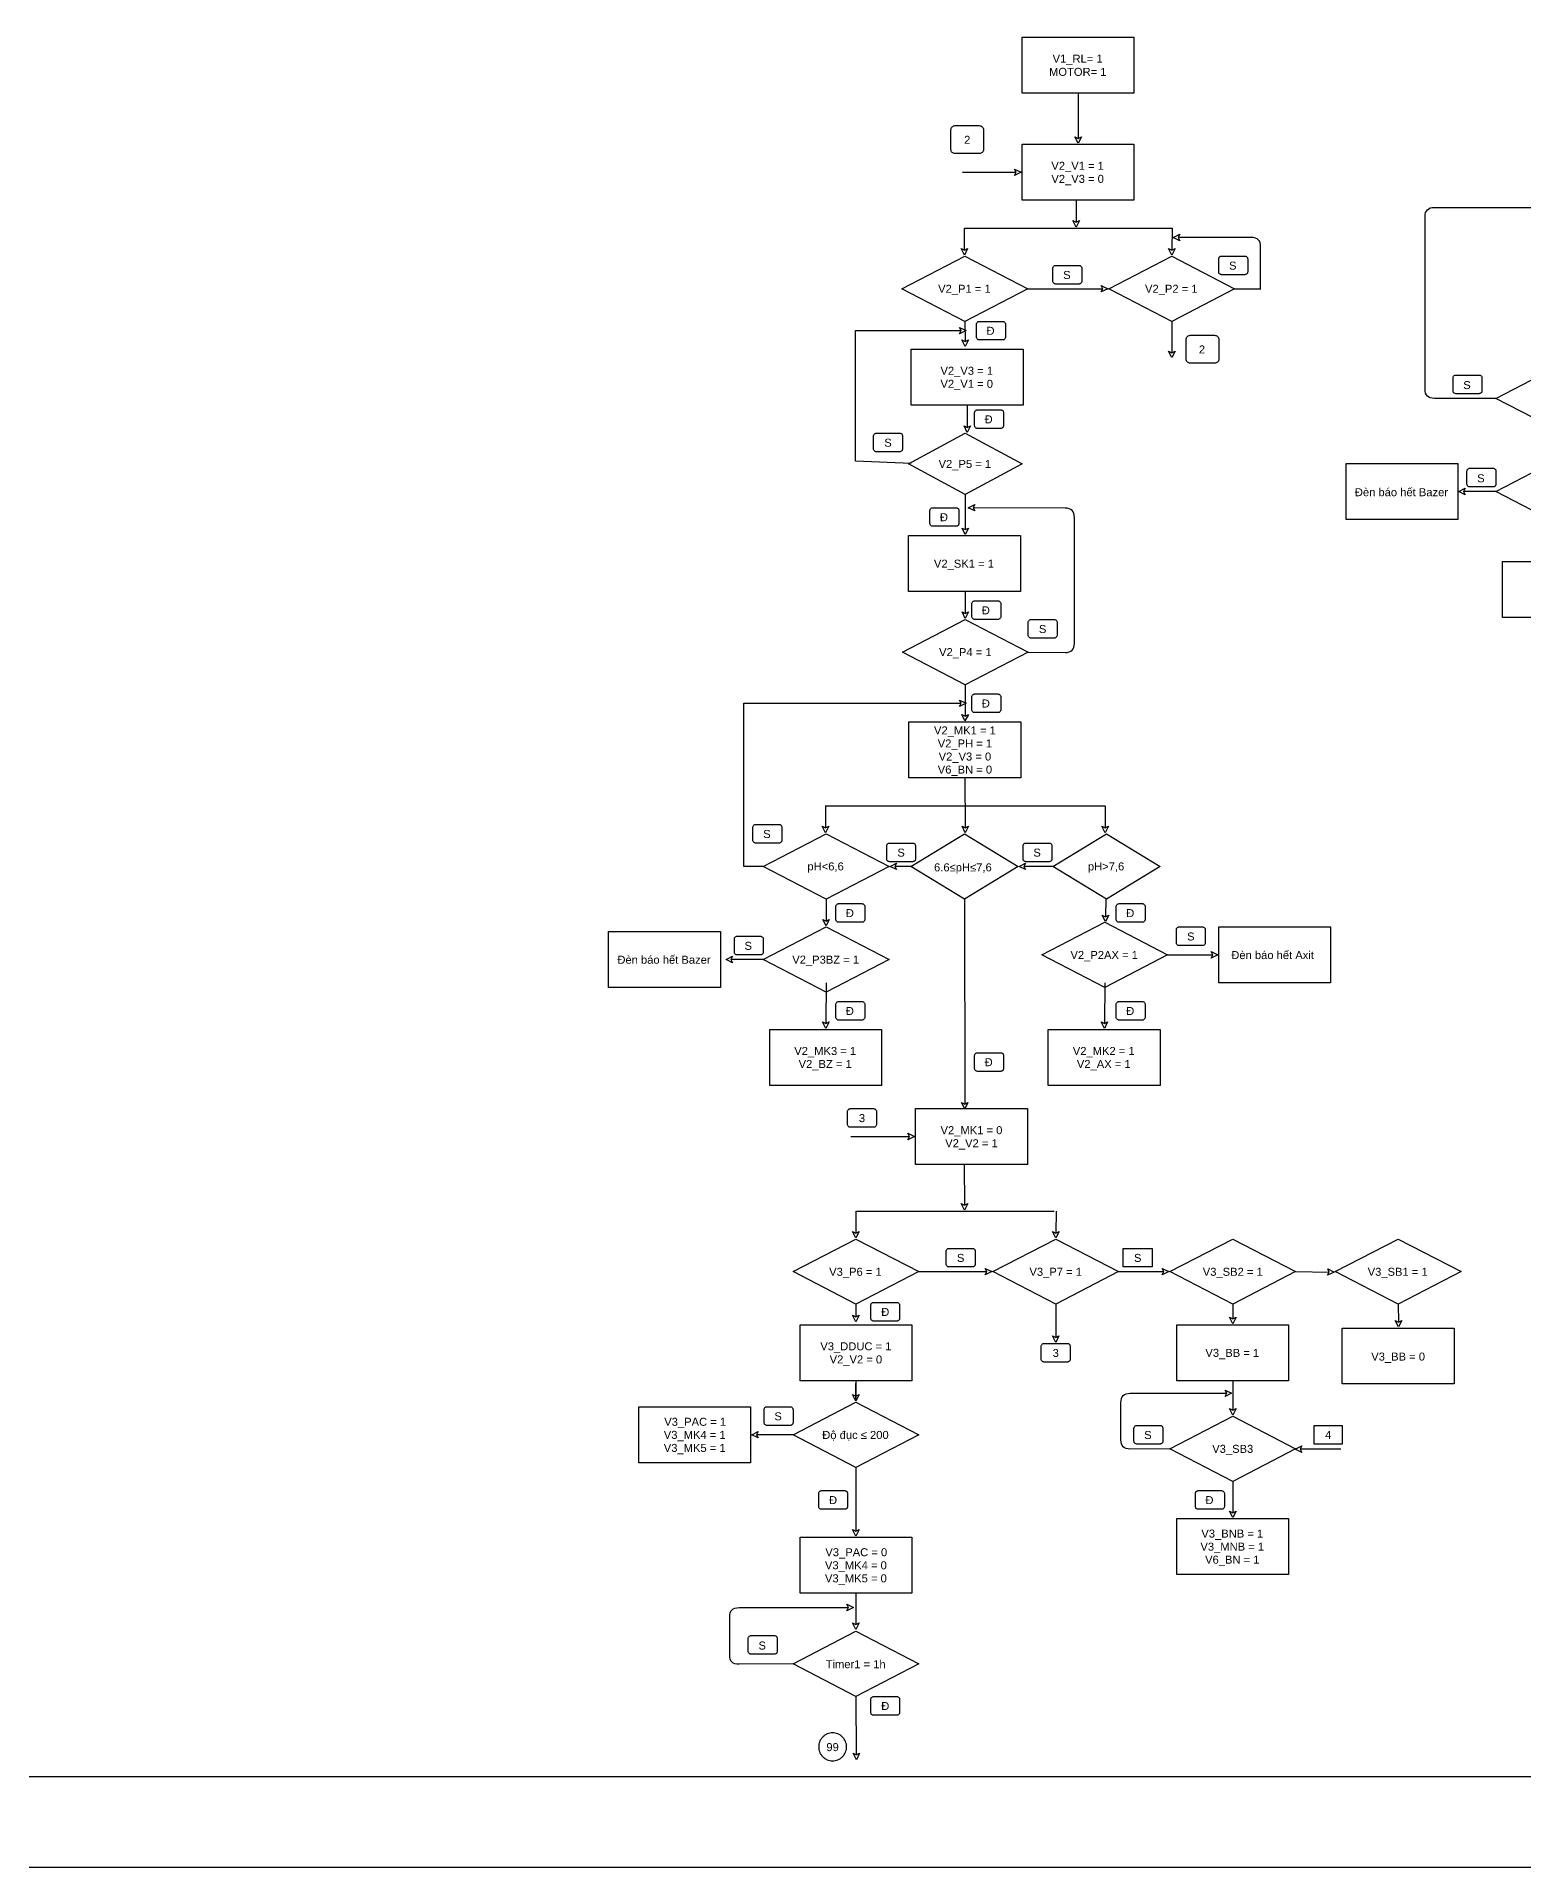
# Model space of a CAD drawing. Header units: millimetres. Extents: x 7014966 to 7187914, y 108642 to 109358.
# Drawn here: x 7015434.8 to 7015626.1, y 108641.8 to 108877.4 of the extents above; entities that cross this region are included whole.
import ezdxf

# ---------------------------------------------------------------- set-up
doc = ezdxf.new("R2010")
doc.units = ezdxf.units.MM
doc.layers.add('PDF_Geometry', color=7, linetype='Continuous')
doc.layers.add('PDF_Text', color=7, linetype='Continuous')
doc.styles.add('PDF Arial', font='arial.ttf')

msp = doc.modelspace()

# ---------------------------------------------------------------- linework, layer by layer
for points in [[(7014965.6, 109358.22), (7016035.89, 109358.22), (7016035.89, 108641.85), (7014965.6, 108641.85)], [(7014978.39, 109345.02), (7016022.96, 109345.02), (7016022.96, 108653.49), (7014978.39, 108653.49)]]:
    msp.add_lwpolyline(points, close=True)
at = {"layer": 'PDF_Geometry', "lineweight": 25}
for points in [[(7015561.63, 108877.32), (7015576.01, 108877.32), (7015576.01, 108870.12), (7015561.63, 108870.12)], [(7015561.63, 108863.53), (7015576.01, 108863.53), (7015576.01, 108856.34), (7015561.63, 108856.34)], [(7015568.82, 108863.66), (7015568.4, 108864.5), (7015568.82, 108864.29), (7015569.24, 108864.5)], [(7015561.49, 108859.93), (7015560.65, 108859.51), (7015560.86, 108859.93), (7015560.65, 108860.35)], [(7015568.58, 108852.88), (7015568.16, 108853.72), (7015568.58, 108853.51), (7015569, 108853.72)], [(7015581.06, 108851.54), (7015581.9, 108851.96), (7015581.69, 108851.54), (7015581.9, 108851.12)], [(7015554.25, 108849.15), (7015562.35, 108844.95), (7015554.25, 108840.75), (7015546.16, 108844.95)], [(7015554.19, 108849.28), (7015553.78, 108850.12), (7015554.19, 108849.91), (7015554.61, 108850.12)], [(7015580.87, 108849.15), (7015588.96, 108844.95), (7015580.87, 108840.75), (7015572.78, 108844.95)], [(7015580.87, 108849.28), (7015580.46, 108850.13), (7015580.88, 108849.91), (7015581.3, 108850.11)], [(7015572.64, 108844.95), (7015571.8, 108844.53), (7015572.01, 108844.95), (7015571.8, 108845.37)], [(7015554.42, 108839.56), (7015553.58, 108839.14), (7015553.79, 108839.56), (7015553.58, 108839.98)], [(7015547.36, 108837.16), (7015561.75, 108837.16), (7015561.75, 108829.97), (7015547.36, 108829.97)], [(7015554.31, 108837.53), (7015553.88, 108838.36), (7015554.3, 108838.16), (7015554.72, 108838.38)], [(7015580.87, 108836.09), (7015580.45, 108836.93), (7015580.87, 108836.72), (7015581.29, 108836.93)], [(7015630.67, 108835.04), (7015638.76, 108830.84), (7015630.67, 108826.65), (7015622.57, 108830.84)], [(7015554.31, 108826.37), (7015561.63, 108822.41), (7015554.31, 108818.46), (7015547, 108822.41)], [(7015554.56, 108826.46), (7015554.14, 108827.3), (7015554.56, 108827.09), (7015554.98, 108827.3)], [(7015630.67, 108823.05), (7015638.76, 108818.85), (7015630.67, 108814.66), (7015622.57, 108818.85)], [(7015603.3, 108822.45), (7015617.68, 108822.45), (7015617.68, 108815.26), (7015603.3, 108815.26)], [(7015617.79, 108818.85), (7015618.63, 108819.27), (7015618.42, 108818.85), (7015618.63, 108818.43)], [(7015554.69, 108816.78), (7015555.53, 108817.2), (7015555.32, 108816.78), (7015555.53, 108816.36)], [(7015554.31, 108813.32), (7015553.9, 108814.16), (7015554.31, 108813.95), (7015554.73, 108814.16)], [(7015547, 108813.18), (7015561.39, 108813.18), (7015561.39, 108805.99), (7015547, 108805.99)], [(7015623.41, 108809.86), (7015637.8, 108809.86), (7015637.8, 108802.67), (7015623.41, 108802.67)], [(7015554.31, 108802.4), (7015562.41, 108798.2), (7015554.31, 108794), (7015546.22, 108798.2)], [(7015554.31, 108802.53), (7015553.9, 108803.37), (7015554.31, 108803.16), (7015554.73, 108803.37)], [(7015554.42, 108791.61), (7015553.58, 108791.19), (7015553.79, 108791.61), (7015553.58, 108792.03)], [(7015554.26, 108789.34), (7015553.86, 108790.19), (7015554.27, 108789.97), (7015554.7, 108790.17)], [(7015547.06, 108789.21), (7015561.45, 108789.21), (7015561.45, 108782.02), (7015547.06, 108782.02)], [(7015554.31, 108774.96), (7015553.89, 108775.8), (7015554.31, 108775.59), (7015554.73, 108775.8)], [(7015536.39, 108774.83), (7015544.49, 108770.63), (7015536.39, 108766.43), (7015528.3, 108770.63)], [(7015536.33, 108774.96), (7015535.91, 108775.8), (7015536.33, 108775.59), (7015536.75, 108775.8)], [(7015554.19, 108774.83), (7015561.09, 108770.63), (7015554.19, 108766.43), (7015547.3, 108770.63)], [(7015572.48, 108774.83), (7015579.37, 108770.63), (7015572.48, 108766.43), (7015565.58, 108770.63)], [(7015572.3, 108774.96), (7015571.88, 108775.8), (7015572.3, 108775.59), (7015572.72, 108775.8)], [(7015544.62, 108770.63), (7015545.46, 108771.05), (7015545.25, 108770.63), (7015545.46, 108770.21)], [(7015561.22, 108770.63), (7015562.06, 108771.05), (7015561.85, 108770.63), (7015562.06, 108770.21)], [(7015572.33, 108763.53), (7015571.92, 108764.37), (7015572.34, 108764.16), (7015572.76, 108764.36)], [(7015508.4, 108762.24), (7015522.79, 108762.24), (7015522.79, 108755.05), (7015508.4, 108755.05)], [(7015536.39, 108762.84), (7015544.49, 108758.64), (7015536.39, 108754.45), (7015528.3, 108758.64)], [(7015536.39, 108762.97), (7015535.97, 108763.81), (7015536.39, 108763.6), (7015536.81, 108763.81)], [(7015572.24, 108763.44), (7015580.33, 108759.24), (7015572.24, 108755.05), (7015564.14, 108759.24)], [(7015586.92, 108762.84), (7015601.3, 108762.84), (7015601.3, 108755.65), (7015586.92, 108755.65)], [(7015586.79, 108759.24), (7015585.95, 108758.82), (7015586.16, 108759.24), (7015585.95, 108759.66)], [(7015523.52, 108758.64), (7015524.36, 108759.06), (7015524.15, 108758.64), (7015524.36, 108758.22)], [(7015536.36, 108749.79), (7015535.94, 108750.63), (7015536.36, 108750.42), (7015536.78, 108750.62)], [(7015572.2, 108749.79), (7015571.78, 108750.63), (7015572.2, 108750.42), (7015572.62, 108750.62)], [(7015529.14, 108749.65), (7015543.53, 108749.65), (7015543.53, 108742.46), (7015529.14, 108742.46)], [(7015564.98, 108749.65), (7015579.37, 108749.65), (7015579.37, 108742.46), (7015564.98, 108742.46)], [(7015547.9, 108739.46), (7015562.29, 108739.46), (7015562.29, 108732.27), (7015547.9, 108732.27)], [(7015554.23, 108739.43), (7015553.81, 108740.26), (7015554.23, 108740.05), (7015554.65, 108740.26)], [(7015547.77, 108735.87), (7015546.93, 108735.45), (7015547.14, 108735.87), (7015546.93, 108736.29)], [(7015554.21, 108726.41), (7015553.79, 108727.25), (7015554.21, 108727.04), (7015554.62, 108727.25)], [(7015540.23, 108722.68), (7015548.32, 108718.49), (7015540.23, 108714.29), (7015532.14, 108718.49)], [(7015540.23, 108722.82), (7015539.81, 108723.65), (7015540.23, 108723.44), (7015540.65, 108723.65)], [(7015565.94, 108722.68), (7015574.03, 108718.49), (7015565.94, 108714.29), (7015557.85, 108718.49)], [(7015565.94, 108722.82), (7015565.54, 108723.66), (7015565.96, 108723.44), (7015566.38, 108723.65)], [(7015588.72, 108722.68), (7015596.81, 108718.49), (7015588.72, 108714.29), (7015580.63, 108718.49)], [(7015610, 108722.68), (7015618.09, 108718.49), (7015610, 108714.29), (7015601.9, 108718.49)], [(7015574.63, 108721.48), (7015578.35, 108721.48), (7015578.35, 108719.09), (7015574.63, 108719.09)], [(7015557.72, 108718.49), (7015556.88, 108718.07), (7015557.09, 108718.49), (7015556.88, 108718.91)], [(7015580.49, 108718.49), (7015579.65, 108718.07), (7015579.86, 108718.49), (7015579.65, 108718.91)], [(7015601.77, 108718.43), (7015600.93, 108718.02), (7015601.14, 108718.43), (7015600.94, 108718.86)], [(7015540.23, 108712.03), (7015539.81, 108712.87), (7015540.23, 108712.66), (7015540.65, 108712.87)], [(7015588.72, 108711.79), (7015588.3, 108712.63), (7015588.72, 108712.42), (7015589.14, 108712.63)], [(7015610.05, 108711.37), (7015609.62, 108712.2), (7015610.04, 108712), (7015610.46, 108712.22)], [(7015533.04, 108711.65), (7015547.42, 108711.65), (7015547.42, 108704.46), (7015533.04, 108704.46)], [(7015565.94, 108709.39), (7015565.52, 108710.23), (7015565.94, 108710.02), (7015566.36, 108710.23)], [(7015581.53, 108711.65), (7015595.91, 108711.65), (7015595.91, 108704.46), (7015581.53, 108704.46)], [(7015602.8, 108711.23), (7015617.19, 108711.23), (7015617.19, 108704.04), (7015602.8, 108704.04)], [(7015588.58, 108702.84), (7015587.74, 108702.42), (7015587.95, 108702.84), (7015587.74, 108703.26)], [(7015512.3, 108701.1), (7015526.68, 108701.1), (7015526.68, 108693.91), (7015512.3, 108693.91)], [(7015540.23, 108701.7), (7015548.32, 108697.51), (7015540.23, 108693.31), (7015532.14, 108697.51)], [(7015540.23, 108701.84), (7015539.81, 108702.68), (7015540.23, 108702.47), (7015540.65, 108702.68)], [(7015588.72, 108700.04), (7015588.3, 108700.88), (7015588.72, 108700.67), (7015589.14, 108700.88)], [(7015588.72, 108699.91), (7015596.81, 108695.71), (7015588.72, 108691.51), (7015580.63, 108695.71)], [(7015599.21, 108698.71), (7015602.8, 108698.71), (7015602.8, 108696.31), (7015599.21, 108696.31)], [(7015526.82, 108697.51), (7015527.66, 108697.93), (7015527.45, 108697.51), (7015527.66, 108697.09)], [(7015596.76, 108695.65), (7015597.6, 108696.07), (7015597.39, 108695.65), (7015597.6, 108695.23)], [(7015581.53, 108686.72), (7015595.91, 108686.72), (7015595.91, 108679.53), (7015581.53, 108679.53)], [(7015588.72, 108686.85), (7015588.3, 108687.69), (7015588.72, 108687.48), (7015589.14, 108687.69)], [(7015533.04, 108684.32), (7015547.42, 108684.32), (7015547.42, 108677.13), (7015533.04, 108677.13)], [(7015540.23, 108684.46), (7015539.81, 108685.3), (7015540.23, 108685.09), (7015540.65, 108685.3)], [(7015539.92, 108675.27), (7015539.08, 108674.85), (7015539.29, 108675.27), (7015539.08, 108675.69)], [(7015540.23, 108672.22), (7015548.32, 108668.02), (7015540.23, 108663.82), (7015532.14, 108668.02)], [(7015540.23, 108672.47), (7015539.81, 108673.31), (7015540.23, 108673.1), (7015540.65, 108673.31)], [(7015540.29, 108655.69), (7015539.86, 108656.52), (7015540.28, 108656.32), (7015540.7, 108656.53)]]:
    msp.add_lwpolyline(points, close=True, dxfattribs=at)
for points in [[(7015568.82, 108870.12), (7015568.82, 108864.29)], [(7015553.96, 108859.93), (7015560.86, 108859.93)], [(7015568.58, 108856.34), (7015568.58, 108853.51)], [(7015613.46, 108832.04), (7015613.46, 108854.22)], [(7015614.66, 108855.41), (7015647.46, 108855.41)], [(7015554.19, 108849.91), (7015554.19, 108852.74), (7015568.94, 108852.74), (7015574.93, 108852.74), (7015580.93, 108852.74), (7015580.88, 108849.91)], [(7015591.12, 108851.54), (7015581.69, 108851.54)], [(7015592.31, 108844.83), (7015592.31, 108850.34)], [(7015562.35, 108844.95), (7015572.01, 108844.95)], [(7015588.96, 108844.95), (7015592.31, 108844.95)], [(7015547.36, 108822.47), (7015540.17, 108822.77), (7015540.17, 108839.56), (7015553.79, 108839.56)], [(7015554.25, 108840.75), (7015554.3, 108838.16)], [(7015580.87, 108840.75), (7015580.87, 108836.72)], [(7015622.57, 108830.84), (7015614.66, 108830.84)], [(7015554.55, 108829.97), (7015554.56, 108827.09)], [(7015554.31, 108818.46), (7015554.31, 108813.95)], [(7015622.57, 108818.85), (7015618.42, 108818.85)], [(7015567.14, 108816.73), (7015555.32, 108816.78)], [(7015568.34, 108799.34), (7015568.34, 108815.52)], [(7015554.19, 108805.99), (7015554.31, 108805.99), (7015554.31, 108803.16)], [(7015562.41, 108798.2), (7015567.14, 108798.15)], [(7015528.3, 108770.63), (7015525.79, 108770.63), (7015525.79, 108791.61), (7015553.79, 108791.61)], [(7015554.25, 108782.02), (7015554.31, 108775.59)], [(7015536.27, 108778.42), (7015572.24, 108778.42)], [(7015536.33, 108778.42), (7015536.33, 108775.59)], [(7015572.3, 108778.42), (7015572.3, 108775.59)], [(7015547.3, 108770.63), (7015545.25, 108770.63)], [(7015565.58, 108770.63), (7015561.85, 108770.63)], [(7015536.39, 108766.43), (7015536.39, 108763.6)], [(7015554.2, 108766.44), (7015554.23, 108740.05)], [(7015572.39, 108766.49), (7015572.34, 108764.16)], [(7015528.3, 108758.64), (7015524.15, 108758.64)], [(7015580.33, 108759.24), (7015586.16, 108759.24)], [(7015536.39, 108755.65), (7015536.36, 108750.42)], [(7015572.24, 108755.65), (7015572.2, 108750.42)], [(7015539.57, 108735.87), (7015547.14, 108735.87)], [(7015554.15, 108732.27), (7015554.21, 108727.04)], [(7015540.23, 108726.28), (7015540.23, 108723.44)], [(7015540.29, 108726.28), (7015565.76, 108726.28)], [(7015566, 108726.28), (7015565.96, 108723.44)], [(7015548.32, 108718.49), (7015557.09, 108718.49)], [(7015574.03, 108718.49), (7015579.86, 108718.49)], [(7015596.81, 108718.49), (7015601.14, 108718.43)], [(7015540.23, 108714.29), (7015540.23, 108712.66)], [(7015565.94, 108714.29), (7015565.94, 108710.02)], [(7015588.72, 108714.29), (7015588.72, 108712.42)], [(7015610, 108714.29), (7015610.04, 108712)], [(7015540.23, 108704.46), (7015540.23, 108702.06), (7015540.23, 108704.1), (7015540.23, 108702.47)], [(7015575.53, 108702.84), (7015587.95, 108702.84)], [(7015588.72, 108704.46), (7015588.72, 108700.67)], [(7015574.33, 108696.85), (7015574.33, 108701.64)], [(7015532.14, 108697.51), (7015527.45, 108697.51)], [(7015580.63, 108695.71), (7015575.53, 108695.66)], [(7015602.62, 108695.65), (7015597.39, 108695.65)], [(7015540.23, 108693.31), (7015540.23, 108685.09)], [(7015588.72, 108691.51), (7015588.72, 108687.48)], [(7015540.23, 108677.13), (7015540.23, 108673.1)], [(7015525.19, 108675.27), (7015533.58, 108675.27)], [(7015535.97, 108675.27), (7015539.29, 108675.27)], [(7015523.99, 108669.16), (7015523.99, 108674.07)], [(7015532.14, 108668.02), (7015525.19, 108667.97)], [(7015540.23, 108663.82), (7015540.28, 108656.32)]]:
    msp.add_lwpolyline(points, dxfattribs=at)
for points in [[(7015556.11, 108862.33), (7015553, 108862.33, -0.099105), (7015552.79, 108862.37, -0.099391), (7015552.61, 108862.49, -0.099888), (7015552.5, 108862.66, -0.099349), (7015552.46, 108862.87), (7015552.46, 108865.39, -0.099446), (7015552.5, 108865.6, -0.099145), (7015552.61, 108865.77, -0.099029), (7015552.79, 108865.89, -0.099085), (7015553, 108865.93), (7015556.11, 108865.93, -0.099087), (7015556.32, 108865.89, -0.099021), (7015556.49, 108865.77, -0.099317), (7015556.61, 108865.59, -0.099558), (7015556.65, 108865.39), (7015556.65, 108862.87, -0.099322), (7015556.61, 108862.66, -0.099858), (7015556.49, 108862.49, -0.099375), (7015556.32, 108862.37, -0.099105)], [(7015590.28, 108846.75), (7015587.28, 108846.75, -0.099492), (7015587.14, 108846.78, -0.100409), (7015587.03, 108846.85, -0.100095), (7015586.95, 108846.97, -0.099604), (7015586.92, 108847.11), (7015586.92, 108848.79, -0.099442), (7015586.95, 108848.92, -0.099034), (7015587.03, 108849.04, -0.098916), (7015587.14, 108849.12, -0.09891), (7015587.28, 108849.15), (7015590.28, 108849.15, -0.098904), (7015590.41, 108849.12, -0.098887), (7015590.53, 108849.04, -0.098968), (7015590.61, 108848.92, -0.099364), (7015590.64, 108848.79), (7015590.64, 108847.11, -0.099527), (7015590.61, 108846.97, -0.100028), (7015590.53, 108846.85, -0.100332), (7015590.41, 108846.78, -0.098874)], [(7015568.94, 108845.55), (7015565.94, 108845.55, -0.098878), (7015565.8, 108845.58, -0.099315), (7015565.69, 108845.66, -0.099374), (7015565.61, 108845.77, -0.099321), (7015565.58, 108845.91), (7015565.58, 108847.59, -0.099575), (7015565.61, 108847.73, -0.099666), (7015565.69, 108847.84, -0.100002), (7015565.8, 108847.92, -0.09952), (7015565.94, 108847.95), (7015568.94, 108847.95, -0.099516), (7015569.08, 108847.92, -0.1), (7015569.19, 108847.84, -0.099645), (7015569.27, 108847.73, -0.099612), (7015569.3, 108847.59), (7015569.3, 108845.91, -0.099358), (7015569.27, 108845.77, -0.099352), (7015569.19, 108845.66, -0.099313), (7015569.08, 108845.58, -0.098874)], [(7015559.11, 108838.36), (7015556.11, 108838.36, -0.098876), (7015555.98, 108838.38, -0.099321), (7015555.86, 108838.46, -0.100047), (7015555.78, 108838.58, -0.099567), (7015555.75, 108838.72), (7015555.75, 108840.4, -0.099404), (7015555.78, 108840.53, -0.098986), (7015555.86, 108840.65, -0.098362), (7015555.98, 108840.73, -0.098294), (7015556.11, 108840.75), (7015559.11, 108840.75, -0.098303), (7015559.25, 108840.73, -0.098352), (7015559.36, 108840.65, -0.098933), (7015559.44, 108840.53, -0.099366), (7015559.47, 108840.4), (7015559.47, 108838.72, -0.099528), (7015559.44, 108838.58, -0.099994), (7015559.36, 108838.46, -0.099311), (7015559.25, 108838.38, -0.098884)], [(7015586.38, 108835.36), (7015583.26, 108835.36, -0.099113), (7015583.06, 108835.4, -0.099008), (7015582.88, 108835.52, -0.099412), (7015582.77, 108835.69, -0.099349), (7015582.72, 108835.9), (7015582.72, 108838.42, -0.099585), (7015582.77, 108838.62, -0.099128), (7015582.88, 108838.8, -0.099323), (7015583.06, 108838.92, -0.098662), (7015583.26, 108838.96), (7015586.38, 108838.96, -0.098674), (7015586.59, 108838.92, -0.099305), (7015586.76, 108838.8, -0.099087), (7015586.88, 108838.62, -0.099534), (7015586.92, 108838.42), (7015586.92, 108835.9, -0.099297), (7015586.88, 108835.69, -0.099371), (7015586.76, 108835.52, -0.099763), (7015586.59, 108835.4, -0.099521)], [(7015620.42, 108831.44), (7015617.42, 108831.44, -0.098867), (7015617.28, 108831.47, -0.099338), (7015617.16, 108831.55, -0.099425), (7015617.09, 108831.66, -0.099473), (7015617.06, 108831.8), (7015617.06, 108833.48, -0.099727), (7015617.09, 108833.62, -0.099717), (7015617.16, 108833.73, -0.099444), (7015617.28, 108833.81, -0.098269), (7015617.42, 108833.84), (7015620.42, 108833.84, -0.098282), (7015620.55, 108833.81, -0.099386), (7015620.67, 108833.73, -0.099578), (7015620.75, 108833.62, -0.099574), (7015620.78, 108833.48), (7015620.78, 108831.8, -0.09932), (7015620.75, 108831.66, -0.099286), (7015620.67, 108831.55, -0.099279), (7015620.55, 108831.47, -0.098881)], [(7015558.87, 108826.97), (7015555.87, 108826.97, -0.098877), (7015555.74, 108827, -0.099302), (7015555.62, 108827.07, -0.099388), (7015555.54, 108827.19, -0.099228), (7015555.51, 108827.33), (7015555.51, 108829.01, -0.09972), (7015555.54, 108829.14, -0.099681), (7015555.62, 108829.26, -0.099409), (7015555.74, 108829.34, -0.098279), (7015555.87, 108829.37), (7015558.87, 108829.37, -0.098278), (7015559.01, 108829.34, -0.099398), (7015559.12, 108829.26, -0.099646), (7015559.2, 108829.14, -0.099681), (7015559.23, 108829.01), (7015559.23, 108827.33, -0.099189), (7015559.2, 108827.19, -0.099354), (7015559.12, 108827.07, -0.099289), (7015559.01, 108827, -0.098882)], [(7015545.86, 108823.97), (7015542.87, 108823.97, -0.099497), (7015542.73, 108824, -0.100437), (7015542.61, 108824.08, -0.100101), (7015542.53, 108824.19, -0.099359), (7015542.51, 108824.33), (7015542.51, 108826.01, -0.099405), (7015542.53, 108826.15, -0.098718), (7015542.61, 108826.26, -0.098365), (7015542.73, 108826.34, -0.098915), (7015542.87, 108826.37), (7015545.86, 108826.37, -0.098912), (7015546, 108826.34, -0.098352), (7015546.12, 108826.26, -0.09897), (7015546.2, 108826.15, -0.099574), (7015546.22, 108826.01), (7015546.22, 108824.33, -0.099528), (7015546.2, 108824.19, -0.099995), (7015546.12, 108824.08, -0.100376), (7015546, 108824, -0.098882)], [(7015622.21, 108819.45), (7015619.22, 108819.45, -0.099519), (7015619.08, 108819.48, -0.099334), (7015618.96, 108819.56, -0.100131), (7015618.89, 108819.67, -0.099605), (7015618.86, 108819.81), (7015618.86, 108821.49, -0.099568), (7015618.89, 108821.63, -0.099), (7015618.96, 108821.74, -0.098955), (7015619.08, 108821.82, -0.098937), (7015619.22, 108821.85), (7015622.21, 108821.85, -0.098911), (7015622.35, 108821.82, -0.0989), (7015622.47, 108821.74, -0.098942), (7015622.55, 108821.63, -0.099419), (7015622.57, 108821.49), (7015622.57, 108819.81, -0.099457), (7015622.55, 108819.67, -0.100074), (7015622.47, 108819.56, -0.099279), (7015622.35, 108819.48, -0.099493)], [(7015553.12, 108814.38), (7015550.12, 108814.38, -0.098882), (7015549.98, 108814.41, -0.099329), (7015549.87, 108814.49, -0.100086), (7015549.79, 108814.61, -0.099359), (7015549.76, 108814.74), (7015549.76, 108816.42, -0.099529), (7015549.79, 108816.56, -0.099381), (7015549.87, 108816.68, -0.09837), (7015549.98, 108816.75, -0.098912), (7015550.12, 108816.78), (7015553.12, 108816.78, -0.098914), (7015553.25, 108816.75, -0.098352), (7015553.37, 108816.68, -0.099361), (7015553.45, 108816.56, -0.09949), (7015553.48, 108816.42), (7015553.48, 108814.74, -0.099528), (7015553.45, 108814.61, -0.099978), (7015553.37, 108814.49, -0.099311), (7015553.25, 108814.41, -0.098884)], [(7015558.51, 108802.4), (7015555.51, 108802.4, -0.098884), (7015555.38, 108802.42, -0.099323), (7015555.26, 108802.5, -0.099659), (7015555.18, 108802.62, -0.099567), (7015555.15, 108802.76), (7015555.15, 108804.43, -0.099404), (7015555.18, 108804.57, -0.099381), (7015555.26, 108804.69, -0.09943), (7015555.38, 108804.77, -0.098915), (7015555.51, 108804.79), (7015558.51, 108804.79, -0.098914), (7015558.65, 108804.77, -0.099417), (7015558.76, 108804.69, -0.099361), (7015558.84, 108804.57, -0.099365), (7015558.87, 108804.43), (7015558.87, 108802.76, -0.099528), (7015558.84, 108802.62, -0.099622), (7015558.76, 108802.5, -0.099311), (7015558.65, 108802.42, -0.098884)], [(7015565.76, 108800), (7015562.77, 108800, -0.098882), (7015562.63, 108800.03, -0.099823), (7015562.51, 108800.1, -0.100118), (7015562.43, 108800.22, -0.099567), (7015562.41, 108800.36), (7015562.41, 108802.04, -0.099405), (7015562.43, 108802.17, -0.098986), (7015562.51, 108802.29, -0.098958), (7015562.63, 108802.37, -0.098912), (7015562.77, 108802.4), (7015565.76, 108802.4, -0.098908), (7015565.9, 108802.37, -0.098923), (7015566.02, 108802.29, -0.098935), (7015566.09, 108802.17, -0.099365), (7015566.12, 108802.04), (7015566.12, 108800.36, -0.099528), (7015566.09, 108800.22, -0.100066), (7015566.02, 108800.1, -0.099787), (7015565.9, 108800.03, -0.098878)], [(7015558.51, 108790.41), (7015555.51, 108790.41, -0.098884), (7015555.38, 108790.44, -0.099809), (7015555.26, 108790.51, -0.100086), (7015555.18, 108790.63, -0.099567), (7015555.15, 108790.77), (7015555.15, 108792.45, -0.099404), (7015555.18, 108792.58, -0.098955), (7015555.26, 108792.7, -0.099323), (7015555.38, 108792.78, -0.099497), (7015555.51, 108792.81), (7015558.51, 108792.81, -0.099497), (7015558.65, 108792.78, -0.099311), (7015558.76, 108792.7, -0.098935), (7015558.84, 108792.58, -0.099365), (7015558.87, 108792.45), (7015558.87, 108790.77, -0.099528), (7015558.84, 108790.63, -0.100049), (7015558.76, 108790.51, -0.099796), (7015558.65, 108790.44, -0.098884)], [(7015530.34, 108773.63), (7015527.34, 108773.63, -0.099185), (7015527.21, 108773.65, -0.09987), (7015527.09, 108773.73, -0.099741), (7015527.01, 108773.85, -0.099408), (7015526.98, 108773.99), (7015526.98, 108775.66, -0.099454), (7015527.01, 108775.8, -0.099178), (7015527.09, 108775.92, -0.09942), (7015527.21, 108776, -0.098917), (7015527.34, 108776.02), (7015530.34, 108776.02, -0.098917), (7015530.48, 108776, -0.099413), (7015530.59, 108775.92, -0.099312), (7015530.67, 108775.8, -0.099538), (7015530.7, 108775.66), (7015530.7, 108773.99, -0.099388), (7015530.67, 108773.85, -0.099731), (7015530.59, 108773.73, -0.099839), (7015530.48, 108773.65, -0.099193)], [(7015547.54, 108771.23), (7015544.55, 108771.23, -0.099193), (7015544.41, 108771.26, -0.09958), (7015544.29, 108771.33, -0.09973), (7015544.21, 108771.45, -0.099463), (7015544.19, 108771.59), (7015544.19, 108773.27, -0.099446), (7015544.21, 108773.4, -0.09931), (7015544.29, 108773.52, -0.099201), (7015544.41, 108773.6, -0.098594), (7015544.55, 108773.63), (7015547.54, 108773.63, -0.0986), (7015547.68, 108773.6, -0.099161), (7015547.8, 108773.52, -0.099308), (7015547.87, 108773.4, -0.099407), (7015547.9, 108773.27), (7015547.9, 108771.59, -0.099423), (7015547.87, 108771.45, -0.099727), (7015547.8, 108771.33, -0.099541), (7015547.68, 108771.26, -0.099199)], [(7015565.1, 108771.23), (7015562.11, 108771.23, -0.09919), (7015561.97, 108771.26, -0.099563), (7015561.85, 108771.33, -0.099745), (7015561.77, 108771.45, -0.099444), (7015561.75, 108771.59), (7015561.75, 108773.27, -0.099428), (7015561.77, 108773.4, -0.099325), (7015561.85, 108773.52, -0.099184), (7015561.97, 108773.6, -0.098592), (7015562.11, 108773.63), (7015565.1, 108773.63, -0.0986), (7015565.24, 108773.6, -0.099153), (7015565.36, 108773.52, -0.099289), (7015565.44, 108773.4, -0.099388), (7015565.46, 108773.27), (7015565.46, 108771.59, -0.099405), (7015565.44, 108771.45, -0.099709), (7015565.36, 108771.33, -0.099532), (7015565.24, 108771.26, -0.099199)], [(7015541.01, 108763.44), (7015538.01, 108763.44, -0.099183), (7015537.87, 108763.47, -0.099835), (7015537.76, 108763.54, -0.099745), (7015537.68, 108763.66, -0.099463), (7015537.65, 108763.8), (7015537.65, 108765.48, -0.099467), (7015537.68, 108765.61, -0.099325), (7015537.76, 108765.73, -0.099166), (7015537.87, 108765.81, -0.099167), (7015538.01, 108765.84), (7015541.01, 108765.84, -0.099165), (7015541.15, 108765.81, -0.099166), (7015541.26, 108765.73, -0.09929), (7015541.34, 108765.61, -0.099428), (7015541.37, 108765.48), (7015541.37, 108763.8, -0.099424), (7015541.34, 108763.66, -0.09971), (7015541.26, 108763.54, -0.099835), (7015541.15, 108763.47, -0.099182)], [(7015577.09, 108763.44), (7015574.09, 108763.44, -0.099198), (7015573.96, 108763.47, -0.099892), (7015573.84, 108763.54, -0.099746), (7015573.76, 108763.66, -0.0995), (7015573.73, 108763.8), (7015573.73, 108765.48, -0.099505), (7015573.76, 108765.61, -0.099326), (7015573.84, 108765.73, -0.099223), (7015573.96, 108765.81, -0.099182), (7015574.09, 108765.84), (7015577.09, 108765.84, -0.099169), (7015577.23, 108765.81, -0.099172), (7015577.34, 108765.73, -0.099257), (7015577.42, 108765.61, -0.09939), (7015577.45, 108765.48), (7015577.45, 108763.8, -0.099386), (7015577.42, 108763.66, -0.099677), (7015577.34, 108763.54, -0.099841), (7015577.23, 108763.47, -0.099186)], [(7015584.82, 108760.44), (7015581.83, 108760.44, -0.099186), (7015581.69, 108760.47, -0.099852), (7015581.57, 108760.55, -0.099676), (7015581.49, 108760.66, -0.099326), (7015581.47, 108760.8), (7015581.47, 108762.48, -0.099392), (7015581.49, 108762.62, -0.099291), (7015581.57, 108762.73, -0.099449), (7015581.69, 108762.81, -0.099224), (7015581.83, 108762.84), (7015584.82, 108762.84, -0.099219), (7015584.96, 108762.81, -0.099466), (7015585.08, 108762.73, -0.099324), (7015585.15, 108762.62, -0.099427), (7015585.18, 108762.48), (7015585.18, 108760.8, -0.099415), (7015585.15, 108760.66, -0.09985), (7015585.08, 108760.55, -0.099845), (7015584.96, 108760.47, -0.099189)], [(7015527.94, 108759.24), (7015524.95, 108759.24, -0.09919), (7015524.81, 108759.27, -0.099847), (7015524.69, 108759.35, -0.099738), (7015524.61, 108759.46, -0.099403), (7015524.59, 108759.6), (7015524.59, 108761.28, -0.09947), (7015524.61, 108761.42, -0.099319), (7015524.69, 108761.53, -0.098911), (7015524.81, 108761.61, -0.09922), (7015524.95, 108761.64), (7015527.94, 108761.64, -0.099223), (7015528.08, 108761.61, -0.098913), (7015528.2, 108761.53, -0.099301), (7015528.28, 108761.42, -0.099449), (7015528.3, 108761.28), (7015528.3, 108759.6, -0.099382), (7015528.28, 108759.46, -0.09972), (7015528.2, 108759.35, -0.099848), (7015528.08, 108759.27, -0.099193)], [(7015541.01, 108750.85), (7015538.01, 108750.85, -0.099183), (7015537.87, 108750.88, -0.099835), (7015537.76, 108750.96, -0.099745), (7015537.68, 108751.07, -0.099401), (7015537.65, 108751.21), (7015537.65, 108752.89, -0.099467), (7015537.68, 108753.03, -0.099325), (7015537.76, 108753.14, -0.099166), (7015537.87, 108753.22, -0.098915), (7015538.01, 108753.25), (7015541.01, 108753.25, -0.098914), (7015541.15, 108753.22, -0.099166), (7015541.26, 108753.14, -0.09929), (7015541.34, 108753.03, -0.099428), (7015541.37, 108752.89), (7015541.37, 108751.21, -0.099416), (7015541.34, 108751.07, -0.099675), (7015541.26, 108750.96, -0.099545), (7015541.15, 108750.88, -0.09919)], [(7015577.09, 108750.85), (7015574.09, 108750.85, -0.099198), (7015573.96, 108750.88, -0.099892), (7015573.84, 108750.96, -0.099746), (7015573.76, 108751.07, -0.099438), (7015573.73, 108751.21), (7015573.73, 108752.89, -0.099505), (7015573.76, 108753.03, -0.099326), (7015573.84, 108753.14, -0.099223), (7015573.96, 108753.22, -0.09893), (7015574.09, 108753.25), (7015577.09, 108753.25, -0.098918), (7015577.23, 108753.22, -0.099172), (7015577.34, 108753.14, -0.099257), (7015577.42, 108753.03, -0.09939), (7015577.45, 108752.89), (7015577.45, 108751.21, -0.099378), (7015577.42, 108751.07, -0.099641), (7015577.34, 108750.96, -0.099551), (7015577.23, 108750.88, -0.099194)], [(7015558.87, 108744.26), (7015555.87, 108744.26, -0.099191), (7015555.74, 108744.29, -0.099545), (7015555.62, 108744.36, -0.099709), (7015555.54, 108744.48, -0.099436), (7015555.51, 108744.62), (7015555.51, 108746.3, -0.099428), (7015555.54, 108746.43, -0.099325), (7015555.62, 108746.55, -0.098876), (7015555.74, 108746.63, -0.098915), (7015555.87, 108746.66), (7015558.87, 108746.66, -0.098914), (7015559.01, 108746.63, -0.098865), (7015559.12, 108746.55, -0.09929), (7015559.2, 108746.43, -0.099388), (7015559.23, 108746.3), (7015559.23, 108744.62, -0.099397), (7015559.2, 108744.48, -0.099675), (7015559.12, 108744.36, -0.099532), (7015559.01, 108744.29, -0.099196)], [(7015542.51, 108737.07), (7015539.51, 108737.07, -0.099191), (7015539.37, 108737.09, -0.099856), (7015539.26, 108737.17, -0.099762), (7015539.18, 108737.29, -0.0994), (7015539.15, 108737.43), (7015539.15, 108739.1, -0.099446), (7015539.18, 108739.24, -0.0992), (7015539.26, 108739.36, -0.099187), (7015539.37, 108739.44, -0.09948), (7015539.51, 108739.46), (7015542.51, 108739.46, -0.099168), (7015542.65, 108739.44, -0.098884), (7015542.76, 108739.36, -0.099148), (7015542.84, 108739.24, -0.099407), (7015542.87, 108739.1), (7015542.87, 108737.43, -0.099416), (7015542.84, 108737.29, -0.099675), (7015542.76, 108737.17, -0.099553), (7015542.65, 108737.09, -0.099193)], [(7015555.21, 108719.09), (7015552.22, 108719.09, -0.099183), (7015552.08, 108719.11, -0.099856), (7015551.96, 108719.19, -0.099516), (7015551.88, 108719.31, -0.099454), (7015551.86, 108719.44), (7015551.86, 108721.12, -0.099467), (7015551.88, 108721.26, -0.09931), (7015551.96, 108721.38, -0.099187), (7015552.08, 108721.46, -0.098915), (7015552.22, 108721.48), (7015555.21, 108721.48, -0.09892), (7015555.35, 108721.46, -0.099155), (7015555.47, 108721.38, -0.09929), (7015555.55, 108721.26, -0.099428), (7015555.57, 108721.12), (7015555.57, 108719.44, -0.099415), (7015555.55, 108719.31, -0.099497), (7015555.47, 108719.19, -0.099532), (7015555.35, 108719.11, -0.099199)], [(7015545.5, 108712.13), (7015542.51, 108712.13, -0.099191), (7015542.37, 108712.16, -0.099558), (7015542.25, 108712.24, -0.099762), (7015542.18, 108712.35, -0.099462), (7015542.15, 108712.49), (7015542.15, 108714.17, -0.099445), (7015542.18, 108714.31, -0.099342), (7015542.25, 108714.42, -0.098889), (7015542.37, 108714.5, -0.099167), (7015542.51, 108714.53), (7015545.5, 108714.53, -0.099172), (7015545.64, 108714.5, -0.098863), (7015545.76, 108714.42, -0.09929), (7015545.84, 108714.31, -0.099407), (7015545.86, 108714.17), (7015545.86, 108712.49, -0.099424), (7015545.84, 108712.35, -0.09971), (7015545.76, 108712.24, -0.099532), (7015545.64, 108712.16, -0.099196)], [(7015567.44, 108706.86), (7015564.44, 108706.86, -0.099188), (7015564.31, 108706.89, -0.099329), (7015564.19, 108706.96, -0.099745), (7015564.11, 108707.08, -0.099463), (7015564.08, 108707.22), (7015564.08, 108708.9, -0.099572), (7015564.11, 108709.03, -0.09929), (7015564.19, 108709.15, -0.099216), (7015564.31, 108709.23, -0.099226), (7015564.44, 108709.26), (7015567.44, 108709.26, -0.099219), (7015567.58, 108709.23, -0.099179), (7015567.7, 108709.15, -0.099254), (7015567.77, 108709.03, -0.099495), (7015567.8, 108708.9), (7015567.8, 108707.22, -0.099386), (7015567.77, 108707.08, -0.099709), (7015567.7, 108706.96, -0.099291), (7015567.58, 108706.89, -0.099181)], [(7015531.78, 108698.71), (7015528.78, 108698.71, -0.099191), (7015528.64, 108698.73, -0.099318), (7015528.53, 108698.81, -0.099538), (7015528.45, 108698.93, -0.09945), (7015528.42, 108699.07), (7015528.42, 108700.74, -0.099433), (7015528.45, 108700.88, -0.099296), (7015528.53, 108701, -0.099181), (7015528.64, 108701.08, -0.098915), (7015528.78, 108701.1), (7015531.78, 108701.1, -0.098917), (7015531.92, 108701.08, -0.099161), (7015532.03, 108701, -0.099265), (7015532.11, 108700.88, -0.099407), (7015532.14, 108700.74), (7015532.14, 108699.07, -0.099424), (7015532.11, 108698.93, -0.099507), (7015532.03, 108698.81, -0.099298), (7015531.92, 108698.73, -0.099193)], [(7015579.37, 108696.31), (7015576.37, 108696.31, -0.099198), (7015576.23, 108696.34, -0.099916), (7015576.12, 108696.41, -0.099711), (7015576.04, 108696.53, -0.099422), (7015576.01, 108696.67), (7015576.01, 108698.35, -0.099468), (7015576.04, 108698.48, -0.099149), (7015576.12, 108698.6, -0.099466), (7015576.23, 108698.68, -0.09893), (7015576.37, 108698.71), (7015579.37, 108698.71, -0.098918), (7015579.51, 108698.68, -0.099415), (7015579.62, 108698.6, -0.099289), (7015579.7, 108698.48, -0.09957), (7015579.73, 108698.35), (7015579.73, 108696.67, -0.09942), (7015579.7, 108696.53, -0.099709), (7015579.62, 108696.41, -0.099841), (7015579.51, 108696.34, -0.099194)], [(7015538.79, 108687.92), (7015535.79, 108687.92, -0.099191), (7015535.66, 108687.95, -0.09988), (7015535.54, 108688.02, -0.0997), (7015535.46, 108688.14, -0.099381), (7015535.44, 108688.28), (7015535.44, 108689.96, -0.099448), (7015535.46, 108690.09, -0.099173), (7015535.54, 108690.21, -0.09972), (7015535.66, 108690.29, -0.099229), (7015535.79, 108690.32), (7015538.79, 108690.32, -0.099226), (7015538.93, 108690.29, -0.099707), (7015539.05, 108690.21, -0.09929), (7015539.12, 108690.09, -0.099532), (7015539.15, 108689.96), (7015539.15, 108688.28, -0.099416), (7015539.12, 108688.14, -0.099817), (7015539.05, 108688.02, -0.099843), (7015538.93, 108687.95, -0.099196)], [(7015587.28, 108687.92), (7015584.28, 108687.92, -0.099186), (7015584.15, 108687.95, -0.099873), (7015584.03, 108688.02, -0.099676), (7015583.95, 108688.14, -0.099364), (7015583.92, 108688.28), (7015583.92, 108689.96, -0.099431), (7015583.95, 108690.09, -0.099149), (7015584.03, 108690.21, -0.099713), (7015584.15, 108690.29, -0.099224), (7015584.28, 108690.32), (7015587.28, 108690.32, -0.099211), (7015587.42, 108690.29, -0.099662), (7015587.53, 108690.21, -0.09926), (7015587.61, 108690.09, -0.099495), (7015587.64, 108689.96), (7015587.64, 108688.28, -0.099378), (7015587.61, 108688.14, -0.099786), (7015587.53, 108688.02, -0.099799), (7015587.42, 108687.95, -0.099181)], [(7015529.74, 108669.28), (7015526.74, 108669.28, -0.099194), (7015526.61, 108669.31, -0.099318), (7015526.49, 108669.38, -0.099527), (7015526.41, 108669.5, -0.099437), (7015526.38, 108669.64), (7015526.38, 108671.32, -0.09942), (7015526.41, 108671.45, -0.099321), (7015526.49, 108671.57, -0.099181), (7015526.61, 108671.65, -0.098595), (7015526.74, 108671.68), (7015529.74, 108671.68, -0.098594), (7015529.88, 108671.65, -0.099159), (7015530, 108671.57, -0.099306), (7015530.07, 108671.45, -0.099401), (7015530.1, 108671.32), (7015530.1, 108669.64, -0.099418), (7015530.07, 108669.5, -0.099513), (7015530, 108669.38, -0.099298), (7015529.88, 108669.31, -0.099193)], [(7015545.5, 108661.43), (7015542.51, 108661.43, -0.099183), (7015542.37, 108661.45, -0.099605), (7015542.25, 108661.53, -0.099726), (7015542.18, 108661.65, -0.099462), (7015542.15, 108661.79), (7015542.15, 108663.46, -0.099466), (7015542.18, 108663.6, -0.099164), (7015542.25, 108663.72, -0.099202), (7015542.37, 108663.8, -0.099221), (7015542.51, 108663.82), (7015545.5, 108663.82, -0.099226), (7015545.64, 108663.8, -0.099176), (7015545.76, 108663.72, -0.099113), (7015545.84, 108663.6, -0.099428), (7015545.86, 108663.46), (7015545.86, 108661.79, -0.099424), (7015545.84, 108661.65, -0.099675), (7015545.76, 108661.53, -0.099579), (7015545.64, 108661.45, -0.099188)], [(7015539, 108657.7, 0.049263), (7015538.89, 108658.04, 0.049226), (7015538.73, 108658.35, 0.04918), (7015538.5, 108658.62, 0.049261), (7015538.23, 108658.85, 0.049069), (7015537.92, 108659.01, 0.049227), (7015537.58, 108659.11, 0.049182), (7015537.23, 108659.15, 0.049181), (7015536.88, 108659.11, 0.049226), (7015536.55, 108659.01, 0.049072), (7015536.23, 108658.85, 0.049266), (7015535.96, 108658.62, 0.049179), (7015535.74, 108658.35, 0.049228), (7015535.57, 108658.04, 0.04926), (7015535.47, 108657.7, 0.049258), (7015535.44, 108657.35, 0.049217), (7015535.47, 108657, 0.049247), (7015535.57, 108656.66, 0.049234), (7015535.74, 108656.35, 0.049252), (7015535.96, 108656.08, 0.049082), (7015536.23, 108655.86, 0.049368), (7015536.55, 108655.69, 0.048958), (7015536.88, 108655.59, 0.049183), (7015537.23, 108655.55, 0.049184), (7015537.58, 108655.59, 0.049183), (7015537.92, 108655.69, 0.049046), (7015538.23, 108655.86, 0.048994), (7015538.5, 108656.08, 0.049252), (7015538.73, 108656.35, 0.049224), (7015538.89, 108656.66, 0.049232), (7015539, 108657, 0.049222), (7015539.03, 108657.35, 0.049257)]]:
    msp.add_lwpolyline(points, format="xyb", close=True, dxfattribs=at)
msp.add_lwpolyline([(7015554.31, 108794), (7015554.31, 108792.81, -0.006063), (7015554.29, 108790.79), (7015554.27, 108789.97)], format="xyb", dxfattribs=at)
for points in [[(7015613.46, 108854.22), (7015613.46, 108855.01), (7015613.86, 108855.41), (7015614.66, 108855.41)], [(7015592.31, 108850.34), (7015592.31, 108851.14), (7015591.91, 108851.54), (7015591.12, 108851.54)], [(7015614.66, 108830.84), (7015613.86, 108830.84), (7015613.46, 108831.24), (7015613.46, 108832.04)], [(7015568.34, 108815.52), (7015568.34, 108816.32), (7015567.94, 108816.72), (7015567.14, 108816.73)], [(7015567.14, 108798.15), (7015567.94, 108798.14), (7015568.34, 108798.54), (7015568.34, 108799.34)], [(7015574.33, 108701.64), (7015574.33, 108702.44), (7015574.73, 108702.84), (7015575.53, 108702.84)], [(7015575.53, 108695.66), (7015574.73, 108695.65), (7015574.33, 108696.05), (7015574.33, 108696.85)], [(7015523.99, 108674.07), (7015523.99, 108674.87), (7015524.39, 108675.27), (7015525.19, 108675.27)], [(7015533.58, 108675.27), (7015534.38, 108675.27), (7015535.18, 108675.27), (7015535.97, 108675.27)], [(7015525.19, 108667.97), (7015524.39, 108667.96), (7015523.99, 108668.36), (7015523.99, 108669.16)]]:
    msp.add_open_spline(points, degree=3, dxfattribs=at)

# ---------------------------------------------------------------- texts
at = {"layer": 'PDF_Text', "attachment_point": 7, "style": 'PDF Arial'}
for s, insert, char_height in [('V1_RL= 1', (7015565.54, 108873.73), 1.03), ('MOTOR= 1', (7015565.08, 108872.32), 1.03), ('2', (7015554.15, 108863.59), 1.03), ('V2_V1 = 1', (7015565.38, 108859.95), 1.03), ('V2_V3 = 0', (7015565.38, 108858.27), 1.03), ('S', (7015566.9, 108846.19), 1.03), ('S', (7015588.24, 108847.39), 1.03), ('V2_P1 = 1', (7015550.81, 108844.13), 1.03), ('V2_P2 = 1', (7015577.43, 108844.13), 1.03), ('Đ', (7015557.03, 108839.02), 1.03), ('2', (7015584.36, 108836.62), 1.03), ('V2_V3 = 1', (7015551.11, 108833.58), 1.03), ('V2_V1 = 0', (7015551.11, 108831.9), 1.03), ('S', (7015618.38, 108832.02), 1.03), ('Đ', (7015556.79, 108827.63), 1.03), ('S', (7015543.88, 108824.61), 1.03), ('V2_P5 = 1', (7015550.87, 108821.59), 1.03), ('S', (7015620.17, 108820.03), 1.03), ('Đèn báo hết Bazer', (7015604.43, 108818.24), 1.0297), ('Đ', (7015551.04, 108815.04), 1.03), ('V2_SK1 = 1', (7015550.27, 108808.76), 1.03), ('Đ', (7015556.43, 108803.06), 1.03), ('S', (7015563.78, 108800.64), 1.03), ('V2_P4 = 1', (7015550.93, 108797.38), 1.03), ('Đ', (7015556.43, 108791.07), 1.03), ('V2_MK1 = 1', (7015550.28, 108787.31), 1.03), ('V2_PH = 1', (7015550.76, 108785.63), 1.03), ('V2_V3 = 0', (7015550.88, 108783.95), 1.03), ('V6_BN = 0', (7015550.76, 108782.27), 1.03), ('S', (7015528.3, 108774.27), 1.03), ('pH<6,6', (7015533.99, 108769.8), 1.03), ('S', (7015545.56, 108771.87), 1.03), ('S', (7015563.06, 108771.87), 1.03), ('pH>7,6', (7015570.08, 108769.8), 1.03), ('6.6≤pH≤7,6', (7015550.29, 108769.68), 1.03), ('Đ', (7015538.93, 108764.1), 1.03), ('Đ', (7015575.01, 108764.1), 1.03), ('S', (7015582.84, 108761.08), 1.03), ('S', (7015525.9, 108759.88), 1.03), ('V2_P2AX = 1', (7015567.84, 108758.42), 1.0297), ('Đèn báo hết Axit', (7015588.53, 108758.69), 1.0297), ('Đèn báo hết Bazer', (7015509.54, 108758.09), 1.0297), ('V2_P3BZ = 1', (7015532.04, 108757.82), 1.0297), ('Đ', (7015538.93, 108751.51), 1.03), ('Đ', (7015575.01, 108751.51), 1.03), ('V2_MK3 = 1', (7015532.3, 108746.07), 1.03), ('V2_BZ = 1', (7015532.86, 108744.39), 1.03), ('Đ', (7015556.79, 108744.92), 1.03), ('V2_MK2 = 1', (7015568.14, 108746.07), 1.03), ('V2_AX = 1', (7015568.66, 108744.39), 1.03), ('3', (7015540.61, 108737.71), 1.03), ('V2_MK1 = 0', (7015551.12, 108735.88), 1.03), ('V2_V2 = 1', (7015551.72, 108734.2), 1.03), ('S', (7015553.23, 108719.73), 1.03), ('S', (7015576.01, 108719.73), 1.03), ('V3_P6 = 1', (7015536.79, 108717.66), 1.03), ('V3_P7 = 1', (7015562.56, 108717.66), 1.03), ('V3_SB2 = 1', (7015584.86, 108717.66), 1.03), ('V3_SB1 = 1', (7015606.08, 108717.66), 1.03), ('Đ', (7015543.49, 108712.79), 1.03), ('V3_DDUC = 1', (7015535.65, 108708.07), 1.0297), ('V2_V2 = 0', (7015536.85, 108706.39), 1.03), ('3', (7015565.54, 108707.5), 1.03), ('V3_BB = 1', (7015585.2, 108707.23), 1.03), ('V3_BB = 0', (7015606.54, 108706.75), 1.03), ('V3_PAC = 1', (7015515.57, 108698.36), 1.03), ('S', (7015529.74, 108699.35), 1.03), ('V3_MK4 = 1', (7015515.51, 108696.68), 1.03), ('V3_MK5 = 1', (7015515.51, 108695), 1.03), ('S', (7015577.33, 108696.95), 1.03), ('V3_SB3', (7015586.08, 108694.88), 1.03), ('4', (7015600.6, 108696.97), 1.03), ('Đ', (7015536.77, 108688.58), 1.03), ('Đ', (7015585.2, 108688.58), 1.03), ('V3_BNB = 1', (7015584.68, 108683.98), 1.03), ('V3_PAC = 0', (7015536.3, 108681.58), 1.03), ('V3_MNB = 1', (7015584.56, 108682.3), 1.03), ('V6_BN = 1', (7015585.16, 108680.62), 1.03), ('V3_MK4 = 0', (7015536.25, 108679.9), 1.03), ('V3_MK5 = 0', (7015536.25, 108678.22), 1.03), ('S', (7015527.7, 108669.86), 1.03), ('Timer1 = 1h', (7015536.34, 108667.46), 1.0297), ('Đ', (7015543.49, 108662.09), 1.03), ('99', (7015536.43, 108656.79), 1.03)]:
    msp.add_mtext(s, dxfattribs=dict(at, insert=insert, char_height=char_height))
at = {"layer": 'PDF_Text', "color": 250, "true_color": 0x313131, "insert": (7015535.9, 108696.74), "char_height": 1.0297, "attachment_point": 7, "style": 'PDF Arial'}
msp.add_mtext('Độ đục ≤ 200', dxfattribs=at)

doc.saveas('drawing.dxf')
